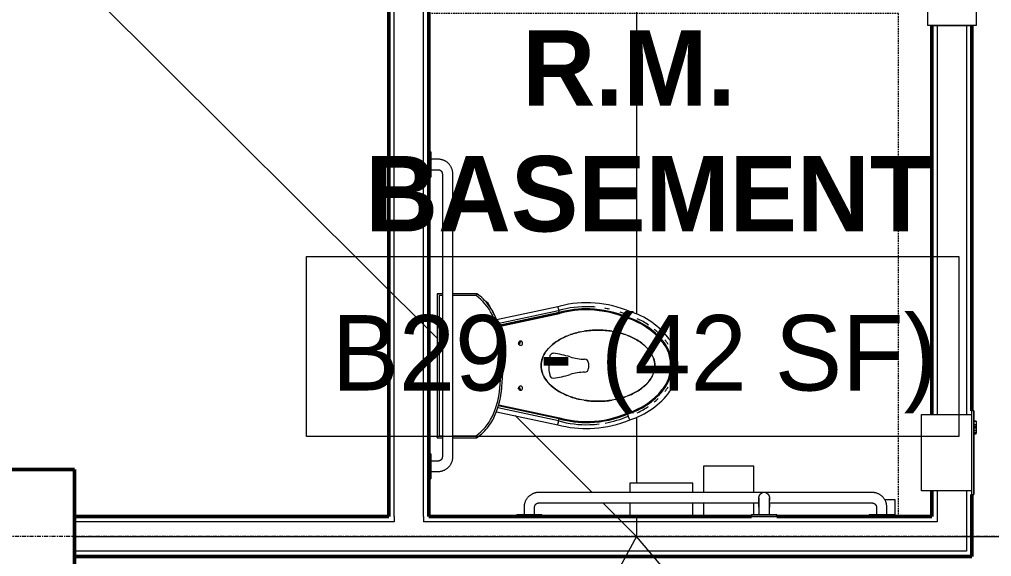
# Model space of a CAD drawing. Header units: inches. Extents: x -4218 to -1830, y 9767 to 12426.
# Drawn here: x -2825.9 to -2710, y 11844.8 to 11908.9 of the extents above; entities that cross this region are included whole.
import ezdxf

# ---------------------------------------------------------------- set-up
doc = ezdxf.new("R2010")
doc.units = ezdxf.units.IN
doc.header["$MEASUREMENT"] = 0
doc.linetypes.add('Grid Line 1_2_', pattern=[0.875, 0.5, -0.125, 0.125, -0.125])
doc.linetypes.add('Hidden', pattern=[0.28125, 0.1875, -0.09375])
for name, color, linetype, lineweight in [('0-1', 7, 'Continuous', 5), ('0-2', 90, 'Continuous', 20), ('A-AREA-IDEN', 2, 'Continuous', 9), ('A-DOOR-1', 90, 'Continuous', 20), ('A-DOOR-2', 7, 'Continuous', 9), ('A-DOOR-FRAM-1', 90, 'Continuous', 20), ('A-FLOR-5', 71, 'Continuous', 13), ('A-FLOR-6', 255, 'Continuous', 13), ('A-WALL-1', 50, 'Continuous', 13), ('E-FIRE-1', 7, 'Continuous', 9), ('I-WALL-1', 250, 'Continuous', 50), ('I-WALL-2', 253, 'Continuous', 9), ('I-WALL-3', 252, 'Continuous', 9), ('I-WALL-4', 10, 'Continuous', 9), ('I-WALL-5', 254, 'Continuous', 9), ('P-SANR-FIXT-1', 7, 'Hidden', 9), ('P-SANR-FIXT-2', 7, 'Continuous', 9), ('Q-SPCQ-1', 7, 'Continuous', 9), ('Q-SPCQ-2', 254, 'Continuous', 9), ('Q-SPCQ-3', 252, 'Continuous', 9), ('Q-SPCQ-4', 10, 'Continuous', 9), ('Q-SPCQ-5', 253, 'Continuous', 9), ('S-COLS', 52, 'Continuous', 9), ('S-COLS-1', 52, 'Continuous', 50), ('S-GRID-1', 1, 'Grid Line 1_2_', 9)]:
    doc.layers.add(name, color=color, linetype=linetype, lineweight=lineweight)
doc.styles.add('Century Gothic', font='ufonts.com_century-gothic.ttf', dxfattribs={"height": 9})
doc.styles.add('Century Gothic_B', font='GOTHICB.TTF', dxfattribs={"height": 9})

# ---------------------------------------------------------------- blocks, each defined once
blk = doc.blocks.new('Plbg-Toilet Wall Mount FV-UH - _ALL_ADA-2016927-BACKGROUND - BASEMENT')
at = {"layer": 'P-SANR-FIXT-1'}
for p, q in [((-0.02, 0), (-18, 0)), ((-18, 0), (-18, -56)), ((42, 0), (-0.02, 0)), ((42, -56), (42, 0)), ((-18, -56), (42, -56))]:
    blk.add_line(p, q, dxfattribs=at)
at = {"layer": 'P-SANR-FIXT-2'}
for p, q in [((8.59, -1), (-8.59, -1)), ((-8.59, -1), (-8.59, -1.63)), ((8.59, -1), (-8.59, -1)), ((-8.59, -1), (-8.59, -1.63)), ((8.59, -1.63), (8.59, -1)), ((8.59, -1.63), (8.59, -1)), ((8.36, -1.24), (-8.36, -1.24)), ((-8.36, -1.24), (-8.36, -1.63)), ((-8.36, -1.24), (-8.36, -1.63)), ((8.36, -1.24), (-8.36, -1.24)), ((8.36, -1.63), (8.36, -1.24)), ((8.36, -1.63), (8.36, -1.24)), ((-8.59, -2.87), (-8.59, -5.72)), ((-8.59, -2.87), (-8.59, -5.72)), ((-8.36, -2.87), (-8.36, -5.65)), ((-8.36, -2.87), (-8.36, -5.65)), ((8.36, -5.65), (8.36, -2.88)), ((8.36, -5.65), (8.36, -2.88)), ((8.59, -5.72), (8.59, -2.88)), ((8.59, -5.72), (8.59, -2.88)), ((7.6, -6.98), (7.55, -6.88)), ((-5.49, -8.1), (-7.04, -15.38)), ((7.04, -15.38), (5.49, -8.1)), ((5.81, -7.93), (5.57, -8.06)), ((7.6, -6.98), (6.97, -7.32)), ((-6.58, -15.49), (-5.03, -8.23)), ((-6.33, -15.56), (-4.78, -8.3)), ((-4.68, -8.35), (-6.21, -15.58)), ((-4.68, -8.35), (-6.21, -15.58)), ((6.21, -15.58), (4.68, -8.35)), ((4.68, -8.35), (6.21, -15.58)), ((6.33, -15.56), (4.79, -8.31)), ((5.03, -8.22), (6.58, -15.49)), ((0, -19.06), (-0.31, -19.06)), ((0.31, -19.06), (0, -19.06))]:
    blk.add_line(p, q, dxfattribs=at)
at = {"layer": 'P-SANR-FIXT-2', "flags": 128}
for points in [[(-8.59, -5.72), (-8.45, -5.92), (-8.3, -6.11), (-8.15, -6.3), (-7.98, -6.48), (-7.81, -6.65), (-7.63, -6.82), (-7.45, -6.98), (-7.26, -7.13), (-7.06, -7.27), (-6.86, -7.41), (-6.65, -7.53), (-6.44, -7.65), (-6.23, -7.76), (-6.2, -7.78)], [(6.2, -7.78), (6.42, -7.67), (6.63, -7.55), (6.84, -7.42), (7.04, -7.29), (7.24, -7.15), (7.43, -7), (7.61, -6.84), (7.79, -6.67), (7.96, -6.5), (8.13, -6.32), (8.28, -6.14), (8.43, -5.95), (8.58, -5.75), (8.59, -5.72)], [(-6.2, -7.78), (-5.84, -7.94), (-5.48, -8.09), (-5.11, -8.22), (-4.74, -8.34), (-4.36, -8.44), (-3.98, -8.53), (-3.59, -8.6), (-3.21, -8.66), (-3.07, -8.67)], [(3.07, -8.67), (3.46, -8.62), (3.85, -8.55), (4.23, -8.47), (4.61, -8.37), (4.99, -8.26), (5.36, -8.13), (5.72, -7.99), (6.08, -7.83), (6.2, -7.78)], [(-3.07, -8.67), (-1.98, -8.77), (-0.89, -8.83), (0.2, -8.85), (1.3, -8.82), (2.39, -8.74), (3.07, -8.67)], [(-7.04, -15.38), (-7.16, -15.87), (-7.27, -16.37), (-7.36, -16.87), (-7.43, -17.38), (-7.47, -17.88), (-7.5, -18.39), (-7.51, -18.9), (-7.5, -19.22)], [(7.5, -19.22), (7.51, -18.71), (7.49, -18.2), (7.46, -17.69), (7.4, -17.19), (7.33, -16.68), (7.23, -16.18), (7.12, -15.69), (7.04, -15.38)], [(-7.5, -19.22), (-7.47, -19.75), (-7.42, -20.28), (-7.35, -20.81), (-7.26, -21.34), (-7.15, -21.86), (-7.01, -22.38), (-6.86, -22.89), (-6.69, -23.4), (-6.49, -23.9), (-6.46, -23.97)], [(6.46, -23.97), (6.66, -23.47), (6.84, -22.97), (6.99, -22.46), (7.13, -21.94), (7.25, -21.42), (7.34, -20.89), (7.41, -20.36), (7.47, -19.83), (7.5, -19.29), (7.5, -19.22)], [(-6.46, -23.97), (-6.34, -24.32), (-6.21, -24.68), (-6.07, -25.02), (-5.91, -25.36), (-5.74, -25.7), (-5.55, -26.02), (-5.35, -26.34), (-5.14, -26.65), (-4.92, -26.95), (-4.68, -27.25), (-4.44, -27.53), (-4.18, -27.8), (-3.91, -28.07), (-3.63, -28.32), (-3.39, -28.52)], [(3.39, -28.52), (3.68, -28.27), (3.96, -28.02), (4.22, -27.76), (4.48, -27.48), (4.73, -27.2), (4.96, -26.9), (5.18, -26.6), (5.39, -26.29), (5.58, -25.97), (5.77, -25.64), (5.94, -25.3), (6.09, -24.96), (6.24, -24.61), (6.37, -24.26), (6.46, -23.97)], [(-3.39, -28.52), (-3.22, -28.65), (-3.05, -28.77), (-2.87, -28.89), (-2.68, -29), (-2.49, -29.11), (-2.3, -29.2), (-2.1, -29.29), (-1.9, -29.37), (-1.7, -29.44), (-1.49, -29.51), (-1.29, -29.56), (-1.08, -29.61), (-0.86, -29.65), (-0.65, -29.68), (-0.44, -29.7), (-0.22, -29.71), (-0.01, -29.72), (0.21, -29.71), (0.43, -29.7), (0.64, -29.68), (0.85, -29.65), (1.07, -29.61), (1.28, -29.57), (1.48, -29.51), (1.69, -29.45), (1.89, -29.37), (2.09, -29.29), (2.29, -29.21), (2.48, -29.11), (2.67, -29.01), (2.86, -28.9), (3.04, -28.78), (3.22, -28.65), (3.39, -28.52), (3.39, -28.52)]]:
    blk.add_lwpolyline(points, dxfattribs=at)
at = {"layer": 'P-SANR-FIXT-2'}
for centre, radius, start, end in [((-3.58, -2.29), 6.08, 214.3684, 216.4297), ((-3.58, -2.29), 5.84, 215.076, 244.4469), ((-3.58, -2.29), 5.84, 215.076, 244.4469), ((3.58, -2.29), 5.84, 295.5531, 324.924), ((3.58, -2.29), 5.84, 295.5531, 324.924), ((3.58, -2.29), 6.08, 323.1559, 325.6316), ((3.58, -2.29), 6.08, 309.2075, 311.7753), ((-3.58, -2.29), 6.08, 242.0027, 244.4469), ((-1.97, 1.06), 9.79, 244.4469, 246.488), ((-1.97, 1.06), 9.56, 244.4469, 263.5531), ((-1.97, 1.06), 9.56, 244.4469, 263.5531), ((1.97, 1.06), 9.56, 276.4469, 295.5531), ((1.97, 1.06), 9.56, 276.4469, 295.5531), ((1.97, 1.06), 9.79, 293.512, 295.5531), ((3.58, -2.29), 6.08, 295.5531, 297.9973), ((-1.97, 1.06), 9.79, 252.607, 256.4889), ((-1.97, 1.06), 9.79, 261.512, 263.5531), ((0, 18.53), 27.38, 263.5531, 264.6307), ((0, 18.53), 27.14, 263.5531, 276.4469), ((0, 18.53), 27.14, 263.5531, 276.4469), ((0, 18.53), 27.38, 269.5962, 270.4165), ((0, 18.53), 27.38, 275.6302, 276.4469), ((1.97, 1.06), 9.79, 276.4469, 278.488), ((1.97, 1.06), 9.79, 284.607, 288.4889), ((-2.68, -10.95), 0.25, 90, 180), ((-2.68, -10.95), 0.25, 180, 270), ((-2.68, -10.95), 0.25, 0, 90), ((-2.68, -10.95), 0.25, 270, 0), ((2.68, -10.95), 0.25, 90, 180), ((2.68, -10.95), 0.25, 180, 270), ((2.68, -10.95), 0.25, 0, 90), ((2.68, -10.95), 0.25, 270, 360), ((-1.05, -14.85), 0.422, 90, 180), ((8.31, -13.82), 9.84, 186, 198), ((0, -19.08), 4.77, 77.2614, 102.7386), ((1.05, -14.85), 0.422, 0, 90), ((-8.31, -13.82), 9.84, 342, 354), ((5.21, -18.81), 12.25, 164.3129, 181.8562), ((5.21, -18.81), 11.99, 164.2737, 181.8562), ((5.21, -18.81), 11.87, 164.2552, 181.8562), ((5.21, -18.81), 11.87, 164.2552, 181.8562), ((-5.21, -18.81), 11.87, 358.1438, 15.7448), ((-5.21, -18.81), 11.87, 358.1438, 15.7448), ((-5.21, -18.81), 11.99, 358.1438, 15.7263), ((-5.21, -18.81), 12.25, 358.1438, 15.6871), ((-6.37, -18.59), 5.59, 0, 18), ((6.37, -18.59), 5.59, 162, 180), ((5.86, -18.78), 12.9, 181.8562, 186.7975), ((5.86, -18.78), 12.64, 181.8562, 202.9795), ((5.86, -18.78), 12.52, 181.8562, 203.0089), ((5.86, -18.78), 12.52, 181.8562, 203.0089), ((-0.31, -18.59), 0.466, 180, 270), ((0.31, -18.59), 0.466, 270, 360), ((-5.86, -18.78), 12.52, 336.9911, 358.1438), ((-5.86, -18.78), 12.52, 336.9911, 358.1438), ((-5.86, -18.78), 12.64, 337.0205, 358.1438), ((-5.86, -18.78), 12.9, 355.2339, 358.1438), ((5.86, -18.78), 12.9, 190.0137, 202.9179), ((-5.86, -18.78), 12.9, 347.6129, 350.1098), ((-5.86, -18.78), 12.9, 337.0821, 341.7614), ((2.52, -21.22), 8.66, 196.7656, 230.983), ((2.52, -21.22), 8.54, 196.7225, 230.983), ((2.52, -21.22), 8.54, 196.7225, 230.983), ((-2.52, -21.22), 8.54, 309.017, 343.2775), ((-2.52, -21.22), 8.54, 309.017, 343.2775), ((-2.52, -21.22), 8.66, 309.017, 343.2344), ((2.52, -21.22), 8.91, 204.2046, 214.1446), ((-2.52, -21.22), 8.91, 325.8554, 335.7954), ((2.52, -21.22), 8.91, 219.607, 223.6406), ((-2.52, -21.22), 8.91, 316.3594, 320.393), ((0, -24.33), 4.92, 230.983, 239.1697), ((0, -24.33), 4.66, 230.983, 309.017), ((0.02, -24.31), 4.57, 230.983, 269.8068), ((0, -24.33), 4.54, 230.983, 309.017), ((-0.02, -24.31), 4.57, 270.1932, 309.017), ((0, -24.33), 4.92, 300.8303, 309.017), ((0, -24.33), 4.92, 254.3932, 285.6068)]:
    blk.add_arc(centre, radius, start, end, dxfattribs=at)
for points, knots in [([(-8.59, -1), (-8.59, -1), (-8.59, -1), (-8.58, -1.01), (-8.58, -1.02), (-8.57, -1.02), (-8.56, -1.03), (-8.56, -1.04), (-8.55, -1.05), (-8.54, -1.06), (-8.53, -1.07), (-8.52, -1.08), (-8.5, -1.09), (-8.48, -1.11), (-8.47, -1.12)], [0, 0, 0, 0, 0.166667, 0.25, 0.333333, 0.416667, 0.458333, 0.5, 0.583333, 0.666667, 0.708333, 0.75, 0.833333, 1, 1, 1, 1]), ([(8.47, -1.12), (8.48, -1.11), (8.5, -1.09), (8.52, -1.07), (8.53, -1.06), (8.54, -1.05), (8.55, -1.05), (8.56, -1.04), (8.56, -1.03), (8.57, -1.02), (8.58, -1.02), (8.58, -1.01), (8.59, -1), (8.59, -1), (8.59, -1)], [-1, -1, -1, -1, -0.833333, -0.75, -0.666667, -0.625, -0.583333, -0.5, -0.458333, -0.416667, -0.333333, -0.25, -0.166667, 0, 0, 0, 0]), ([(-8.59, -5.72), (-8.59, -5.72), (-8.59, -5.72), (-8.57, -5.72), (-8.55, -5.71), (-8.53, -5.71), (-8.52, -5.7), (-8.5, -5.7), (-8.49, -5.69), (-8.47, -5.69)], [0, 0, 0, 0, 0.285714, 0.428571, 0.571429, 0.678571, 0.732143, 0.785714, 1, 1, 1, 1]), ([(8.59, -5.72), (8.59, -5.72), (8.59, -5.72), (8.57, -5.72), (8.55, -5.71), (8.52, -5.7), (8.5, -5.7), (8.48, -5.69), (8.47, -5.69)], [-1, -1, -1, -1, -0.857143, -0.571429, -0.428571, -0.285714, -0.142857, 0, 0, 0, 0]), ([(-2.07, -14.29), (-2.28, -14.48), (-2.78, -15.02), (-3.25, -15.81), (-3.5, -16.37), (-3.54, -16.46)], [-2.5925993, -2.5925993, -2.5925993, -2.5925993, -2.4166097, -2.1749488, -2.1267707, -2.1267707, -2.1267707, -2.1267707]), ([(3.54, -16.46), (3.5, -16.37), (3.25, -15.81), (2.78, -15.01), (2.28, -14.49), (2.07, -14.3)], [-4.1564146, -4.1564146, -4.1564146, -4.1564146, -4.1082365, -3.8665756, -3.690586, -3.690586, -3.690586, -3.690586]), ([(-6.58, -15.49), (-6.57, -15.5), (-6.54, -15.5), (-6.49, -15.52), (-6.44, -15.53), (-6.39, -15.54), (-6.35, -15.55), (-6.33, -15.56)], [0, 0, 0, 0, 0.333333, 0.5, 0.666667, 0.833333, 1, 1, 1, 1]), ([(6.58, -15.49), (6.57, -15.5), (6.54, -15.5), (6.49, -15.52), (6.44, -15.53), (6.39, -15.54), (6.35, -15.55), (6.33, -15.56)], [-1, -1, -1, -1, -0.666667, -0.5, -0.333333, -0.166667, 0, 0, 0, 0]), ([(-3.71, -16.92), (-3.8, -17.16), (-3.91, -17.53), (-4, -17.92), (-4.03, -18.05)], [-2.0511799, -2.0511799, -2.0511799, -2.0511799, -1.9332878, -1.8767298, -1.8767298, -1.8767298, -1.8767298]), ([(4.03, -18.05), (4, -17.92), (3.91, -17.53), (3.8, -17.16), (3.71, -16.92)], [-4.4064555, -4.4064555, -4.4064555, -4.4064555, -4.3498975, -4.2320054, -4.2320054, -4.2320054, -4.2320054]), ([(-4.12, -18.53), (-4.16, -18.79), (-4.26, -19.62), (-4.26, -20.74), (-4.16, -21.57), (-4.12, -21.84)], [-1.8063853, -1.8063853, -1.8063853, -1.8063853, -1.6916268, -1.4499658, -1.3352074, -1.3352074, -1.3352074, -1.3352074]), ([(4.12, -21.84), (4.16, -21.57), (4.26, -20.74), (4.26, -19.62), (4.16, -18.79), (4.12, -18.53)], [-4.9479779, -4.9479779, -4.9479779, -4.9479779, -4.8332195, -4.5915585, -4.4768, -4.4768, -4.4768, -4.4768]), ([(-4.03, -22.32), (-4, -22.44), (-3.91, -22.83), (-3.8, -23.2), (-3.71, -23.44)], [-1.2648629, -1.2648629, -1.2648629, -1.2648629, -1.2083049, -1.0904127, -1.0904127, -1.0904127, -1.0904127]), ([(3.71, -23.44), (3.8, -23.2), (3.91, -22.83), (4, -22.44), (4.03, -22.32)], [-5.1927726, -5.1927726, -5.1927726, -5.1927726, -5.0748804, -5.0183224, -5.0183224, -5.0183224, -5.0183224]), ([(-6.01, -23.81), (-6.01, -23.8), (-5.98, -23.79), (-5.9, -23.77), (-5.83, -23.74), (-5.79, -23.73), (-5.77, -23.72)], [-1, -1, -1, -1, -0.666667, -0.333333, -0.166667, 0, 0, 0, 0]), ([(-3.55, -23.87), (-3.51, -23.97), (-3.26, -24.54), (-2.78, -25.35), (-2.28, -25.87), (-2.07, -26.07)], [-1.0203919, -1.0203919, -1.0203919, -1.0203919, -0.9666439, -0.7249829, -0.5489933, -0.5489933, -0.5489933, -0.5489933]), ([(2.07, -26.07), (2.28, -25.88), (2.78, -25.34), (3.26, -24.54), (3.51, -23.97), (3.55, -23.87)], [-5.734192, -5.734192, -5.734192, -5.734192, -5.5582024, -5.3165414, -5.2627935, -5.2627935, -5.2627935, -5.2627935]), ([(6.01, -23.81), (6.01, -23.8), (5.98, -23.79), (5.9, -23.77), (5.83, -23.74), (5.79, -23.73), (5.77, -23.72)], [-1, -1, -1, -1, -0.666667, -0.333333, -0.166667, 0, 0, 0, 0])]:
    blk.add_open_spline(points, degree=3, knots=knots, dxfattribs=at)
for points in [[(-2.51, -10.75), (-2.65, -10.83), (-2.79, -10.9), (-2.92, -10.99)], [(-2.91, -10.83), (-2.82, -10.78), (-2.73, -10.72), (-2.63, -10.67)], [(2.92, -10.99), (2.79, -10.9), (2.65, -10.82), (2.51, -10.74)], [(2.91, -10.83), (2.82, -10.78), (2.73, -10.72), (2.63, -10.67)], [(0, -26.96), (-0.3, -26.96), (-0.91, -26.85), (-1.83, -26.34), (-2.71, -25.45), (-3.45, -24.22), (-3.98, -22.72), (-4.26, -21.05), (-4.26, -19.32), (-3.98, -17.64), (-3.45, -16.14), (-2.71, -14.91), (-1.83, -14.02), (-0.91, -13.51), (-0.3, -13.4), (0, -13.4)], [(-1.15, -13.67), (-1.37, -13.77), (-1.59, -13.9), (-1.81, -14.07)], [(0, -13.4), (-0.29, -13.4), (-0.59, -13.45), (-0.89, -13.56)], [(0.89, -13.56), (0.59, -13.45), (0.29, -13.4), (0, -13.4)], [(0, -13.4), (0.3, -13.4), (0.91, -13.51), (1.83, -14.02), (2.71, -14.91), (3.45, -16.14), (3.98, -17.64), (4.26, -19.32), (4.26, -21.05), (3.98, -22.72), (3.45, -24.22), (2.71, -25.45), (1.83, -26.34), (0.91, -26.85), (0.3, -26.96), (0, -26.96)], [(1.81, -14.07), (1.59, -13.9), (1.37, -13.75), (1.15, -13.65)], [(-7.04, -15.38), (-7.04, -15.38), (-7.04, -15.38), (-7.03, -15.38)], [(-7.03, -15.38), (-6.99, -15.39), (-6.87, -15.42), (-6.68, -15.47), (-6.58, -15.49)], [(7.03, -15.38), (6.99, -15.39), (6.87, -15.42), (6.68, -15.47), (6.58, -15.49)], [(7.04, -15.38), (7.04, -15.38), (7.04, -15.38), (7.03, -15.38)], [(-6.46, -23.97), (-6.42, -23.95), (-6.3, -23.91), (-6.12, -23.84), (-6.01, -23.81)], [(-6.46, -23.97), (-6.46, -23.97), (-6.46, -23.97), (-6.46, -23.97)], [(6.46, -23.97), (6.42, -23.95), (6.3, -23.91), (6.12, -23.84), (6.01, -23.81)], [(6.46, -23.97), (6.46, -23.97), (6.46, -23.97), (6.46, -23.97)], [(-1.81, -26.29), (-1.59, -26.46), (-1.37, -26.61), (-1.15, -26.71)], [(1.15, -26.7), (1.37, -26.59), (1.59, -26.46), (1.81, -26.29)], [(-0.89, -26.8), (-0.59, -26.91), (-0.29, -26.96), (0, -26.96)], [(0, -26.96), (0.29, -26.96), (0.59, -26.91), (0.89, -26.8)]]:
    blk.add_open_spline(points, degree=3, dxfattribs=at)
blk = doc.blocks.new('Seqm-Toilet Paper Disp-UH-3D - Seqm-Toilet Paper Disp-UH-3D-2016928-BACKGROUND - BASEMENT')
at = {"layer": 'Q-SPCQ-1'}
for p, q in [((3, 6), (-3, 6)), ((-3, 6), (-3, 2.88)), ((3, 2.87), (3, 6)), ((-3, 1.63), (-3, 0)), ((3, 0.25), (3, 1.63))]:
    blk.add_line(p, q, dxfattribs=at)
at = {"layer": 'Q-SPCQ-2'}
blk.add_line((2.75, 0), (3, 0), dxfattribs=at)
at = {"layer": 'Q-SPCQ-3'}
blk.add_line((-3, 0), (2.75, 0), dxfattribs=at)
blk = doc.blocks.new('Seqm-Sanitary Napkin Disp-UH-3D - Seqm-Sanitary Napkin Disp-UH-3D-2016929-BACKGROUND - BASEMENT')
at = {"layer": 'Q-SPCQ-1'}
for p, q in [((3.75, 4), (-3.75, 4)), ((-3.75, 4), (-3.75, 2.88)), ((3.75, 2.88), (3.75, 4)), ((-3.75, 1.63), (-3.75, 0)), ((3.75, 0), (3.75, 1.63))]:
    blk.add_line(p, q, dxfattribs=at)
at = {"layer": 'Q-SPCQ-3'}
blk.add_line((-3.75, 0), (3.75, 0), dxfattribs=at)
blk = doc.blocks.new('Seqm-Seat Cover Disp-UH-3D - Seqm-Seat Cover Disp-UH-3D-2016930-BACKGROUND - BASEMENT')
at = {"layer": 'Q-SPCQ-1'}
for p, q in [((7.87, 2), (6.62, 2)), ((7.87, 0), (7.87, 2))]:
    blk.add_line(p, q, dxfattribs=at)
at = {"layer": 'Q-SPCQ-2'}
for p, q in [((-7.09, 0), (-6.25, 0)), ((5.65, 0), (5.91, 0)), ((5.94, 0), (6.07, 0)), ((6.09, 0), (6.41, 0)), ((6.44, 0), (6.56, 0)), ((6.59, 0), (6.85, 0))]:
    blk.add_line(p, q, dxfattribs=at)
at = {"layer": 'Q-SPCQ-3'}
for p, q in [((-6.25, 0), (4.75, 0)), ((7.75, 0), (7.87, 0))]:
    blk.add_line(p, q, dxfattribs=at)
at = {"layer": 'Q-SPCQ-4'}
for p, q in [((-7.88, 0), (-7.59, 0)), ((-7.57, 0), (-7.44, 0)), ((-7.41, 0), (-7.15, 0))]:
    blk.add_line(p, q, dxfattribs=at)
at = {"layer": 'Q-SPCQ-5'}
for p, q in [((4.75, 0), (5.59, 0)), ((6.91, 0), (7.75, 0))]:
    blk.add_line(p, q, dxfattribs=at)
blk = doc.blocks.new('Seqm-Grab Bar - 42_-2016931-BACKGROUND - BASEMENT')
at = {"layer": 'Q-SPCQ-1'}
for p, q in [((-2724.22, 11852.44), (-2763.97, 11852.44)), ((-2765.72, 11850.69), (-2765.72, 11849.81)), ((-2764.47, 11849.81), (-2764.47, 11850.69)), ((-2763.97, 11851.19), (-2737.7, 11851.19)), ((-2736.47, 11851.19), (-2724.22, 11851.19)), ((-2723.72, 11850.69), (-2723.72, 11849.81)), ((-2722.47, 11849.81), (-2722.47, 11850.69)), ((-2766.6, 11849.81), (-2766.6, 11849.56)), ((-2766.6, 11849.81), (-2765.1, 11849.81)), ((-2765.1, 11849.81), (-2763.6, 11849.81)), ((-2763.6, 11849.56), (-2763.6, 11849.81)), ((-2724.6, 11849.81), (-2724.6, 11849.56)), ((-2724.6, 11849.81), (-2723.1, 11849.81)), ((-2723.1, 11849.81), (-2721.6, 11849.81)), ((-2721.6, 11849.56), (-2721.6, 11849.81))]:
    blk.add_line(p, q, dxfattribs=at)
at = {"layer": 'Q-SPCQ-1', "flags": 128}
for points in [[(-2763.97, 11852.44), (-2764.04, 11852.44), (-2764.11, 11852.43), (-2764.18, 11852.43), (-2764.25, 11852.42), (-2764.32, 11852.4), (-2764.39, 11852.39), (-2764.46, 11852.37), (-2764.52, 11852.35), (-2764.59, 11852.33), (-2764.66, 11852.3), (-2764.72, 11852.27), (-2764.78, 11852.24), (-2764.84, 11852.21), (-2764.9, 11852.17), (-2764.96, 11852.13), (-2765.02, 11852.09), (-2765.07, 11852.05), (-2765.13, 11852.01), (-2765.18, 11851.96), (-2765.23, 11851.91), (-2765.28, 11851.86), (-2765.32, 11851.8), (-2765.37, 11851.75), (-2765.41, 11851.69), (-2765.45, 11851.63), (-2765.48, 11851.58), (-2765.52, 11851.51), (-2765.55, 11851.45), (-2765.58, 11851.39), (-2765.6, 11851.32), (-2765.63, 11851.26), (-2765.65, 11851.19), (-2765.67, 11851.12), (-2765.68, 11851.06), (-2765.7, 11850.99), (-2765.71, 11850.92), (-2765.72, 11850.85), (-2765.72, 11850.78), (-2765.72, 11850.71), (-2765.72, 11850.69)], [(-2722.47, 11850.69), (-2722.48, 11850.76), (-2722.48, 11850.83), (-2722.49, 11850.9), (-2722.5, 11850.97), (-2722.51, 11851.04), (-2722.52, 11851.11), (-2722.54, 11851.17), (-2722.56, 11851.24), (-2722.59, 11851.31), (-2722.61, 11851.37), (-2722.64, 11851.43), (-2722.67, 11851.5), (-2722.71, 11851.56), (-2722.74, 11851.62), (-2722.78, 11851.68), (-2722.82, 11851.73), (-2722.86, 11851.79), (-2722.91, 11851.84), (-2722.96, 11851.9), (-2723, 11851.94), (-2723.06, 11851.99), (-2723.11, 11852.04), (-2723.16, 11852.08), (-2723.22, 11852.12), (-2723.28, 11852.16), (-2723.34, 11852.2), (-2723.4, 11852.23), (-2723.46, 11852.26), (-2723.52, 11852.29), (-2723.59, 11852.32), (-2723.66, 11852.34), (-2723.72, 11852.37), (-2723.79, 11852.38), (-2723.86, 11852.4), (-2723.93, 11852.41), (-2724, 11852.42), (-2724.07, 11852.43), (-2724.13, 11852.44), (-2724.2, 11852.44), (-2724.22, 11852.44)], [(-2764.47, 11850.69), (-2764.47, 11850.71), (-2764.47, 11850.73), (-2764.47, 11850.75), (-2764.47, 11850.77), (-2764.46, 11850.79), (-2764.46, 11850.81), (-2764.45, 11850.83), (-2764.45, 11850.85), (-2764.44, 11850.87), (-2764.43, 11850.88), (-2764.43, 11850.9), (-2764.42, 11850.92), (-2764.41, 11850.94), (-2764.4, 11850.95), (-2764.39, 11850.97), (-2764.37, 11850.99), (-2764.36, 11851), (-2764.35, 11851.02), (-2764.34, 11851.03), (-2764.32, 11851.05), (-2764.31, 11851.06), (-2764.29, 11851.07), (-2764.28, 11851.09), (-2764.26, 11851.1), (-2764.24, 11851.11), (-2764.23, 11851.12), (-2764.21, 11851.13), (-2764.19, 11851.14), (-2764.17, 11851.15), (-2764.15, 11851.16), (-2764.14, 11851.16), (-2764.12, 11851.17), (-2764.1, 11851.17), (-2764.08, 11851.18), (-2764.06, 11851.18), (-2764.04, 11851.19), (-2764.02, 11851.19), (-2764, 11851.19), (-2763.98, 11851.19), (-2763.97, 11851.19)], [(-2724.22, 11851.19), (-2724.2, 11851.19), (-2724.18, 11851.19), (-2724.16, 11851.19), (-2724.14, 11851.18), (-2724.12, 11851.18), (-2724.1, 11851.18), (-2724.09, 11851.17), (-2724.07, 11851.16), (-2724.05, 11851.16), (-2724.03, 11851.15), (-2724.01, 11851.14), (-2723.99, 11851.13), (-2723.98, 11851.12), (-2723.96, 11851.11), (-2723.94, 11851.1), (-2723.93, 11851.09), (-2723.91, 11851.08), (-2723.89, 11851.07), (-2723.88, 11851.05), (-2723.87, 11851.04), (-2723.85, 11851.02), (-2723.84, 11851.01), (-2723.83, 11850.99), (-2723.81, 11850.98), (-2723.8, 11850.96), (-2723.79, 11850.94), (-2723.78, 11850.93), (-2723.77, 11850.91), (-2723.77, 11850.89), (-2723.76, 11850.87), (-2723.75, 11850.85), (-2723.74, 11850.83), (-2723.74, 11850.81), (-2723.73, 11850.79), (-2723.73, 11850.77), (-2723.73, 11850.75), (-2723.73, 11850.73), (-2723.72, 11850.71), (-2723.72, 11850.69), (-2723.72, 11850.69)]]:
    blk.add_lwpolyline(points, dxfattribs=at)
at = {"layer": 'Q-SPCQ-2'}
for p, q in [((-2765.7, 11849.56), (-2765.44, 11849.56)), ((-2765.7, 11849.56), (-2764.81, 11849.56)), ((-2765.44, 11849.56), (-2765.69, 11849.56)), ((-2765.28, 11849.56), (-2765.41, 11849.56)), ((-2765.41, 11849.56), (-2765.28, 11849.56)), ((-2764.94, 11849.56), (-2765.26, 11849.56)), ((-2765.26, 11849.56), (-2764.94, 11849.56)), ((-2764.81, 11849.56), (-2764.92, 11849.56)), ((-2764.92, 11849.56), (-2764.81, 11849.56)), ((-2764.79, 11849.56), (-2764.5, 11849.56)), ((-2764.5, 11849.56), (-2764.75, 11849.56)), ((-2764.75, 11849.56), (-2764.5, 11849.56)), ((-2723.7, 11849.56), (-2723.44, 11849.56)), ((-2723.7, 11849.56), (-2722.94, 11849.56)), ((-2723.44, 11849.56), (-2723.69, 11849.56)), ((-2723.28, 11849.56), (-2723.41, 11849.56)), ((-2723.41, 11849.56), (-2723.28, 11849.56)), ((-2722.94, 11849.56), (-2723.26, 11849.56)), ((-2723.26, 11849.56), (-2722.94, 11849.56)), ((-2722.78, 11849.56), (-2722.91, 11849.56)), ((-2722.91, 11849.56), (-2722.78, 11849.56)), ((-2722.91, 11849.56), (-2722.5, 11849.56)), ((-2722.5, 11849.56), (-2722.75, 11849.56)), ((-2722.75, 11849.56), (-2722.5, 11849.56))]:
    blk.add_line(p, q, dxfattribs=at)
at = {"layer": 'Q-SPCQ-3'}
for p, q in [((-2765.1, 11849.56), (-2766.6, 11849.56)), ((-2764.35, 11849.56), (-2765.1, 11849.56)), ((-2764.04, 11849.56), (-2764.35, 11849.56)), ((-2763.6, 11849.56), (-2764.04, 11849.56)), ((-2723.1, 11849.56), (-2724.6, 11849.56)), ((-2721.6, 11849.56), (-2723.1, 11849.56))]:
    blk.add_line(p, q, dxfattribs=at)
at = {"layer": 'Q-SPCQ-5'}
for p, q in [((-2766.6, 11849.56), (-2765.85, 11849.56)), ((-2765.85, 11849.56), (-2765.77, 11849.56)), ((-2765.76, 11849.56), (-2765.1, 11849.56)), ((-2764.81, 11849.56), (-2765.7, 11849.56)), ((-2765.1, 11849.56), (-2764.43, 11849.56)), ((-2764.5, 11849.56), (-2764.79, 11849.56)), ((-2764.43, 11849.56), (-2763.6, 11849.56)), ((-2724.6, 11849.56), (-2723.77, 11849.56)), ((-2723.76, 11849.56), (-2723.1, 11849.56)), ((-2722.94, 11849.56), (-2723.7, 11849.56)), ((-2723.1, 11849.56), (-2722.92, 11849.56)), ((-2722.91, 11849.56), (-2722.43, 11849.56)), ((-2722.5, 11849.56), (-2722.91, 11849.56)), ((-2722.43, 11849.56), (-2721.6, 11849.56))]:
    blk.add_line(p, q, dxfattribs=at)
blk = doc.blocks.new('Seqm-Grab Bar - 18_-2016940-BACKGROUND - BASEMENT')
at = {"layer": 'Q-SPCQ-1'}
for p, q in [((-2737.72, 11850.69), (-2737.72, 11849.81)), ((-2736.47, 11849.81), (-2736.47, 11850.69)), ((-2738.6, 11849.81), (-2738.6, 11849.56)), ((-2738.6, 11849.81), (-2737.1, 11849.81)), ((-2737.1, 11849.56), (-2738.6, 11849.56)), ((-2737.1, 11849.81), (-2735.6, 11849.81)), ((-2735.6, 11849.56), (-2737.1, 11849.56)), ((-2735.6, 11849.56), (-2735.6, 11849.81))]:
    blk.add_line(p, q, dxfattribs=at)
at = {"layer": 'Q-SPCQ-1', "flags": 128}
for points in [[(-2737.72, 11851.81), (-2737.72, 11851.84), (-2737.72, 11851.86), (-2737.72, 11851.89), (-2737.72, 11851.91), (-2737.71, 11851.94), (-2737.71, 11851.96), (-2737.7, 11851.99), (-2737.69, 11852.01), (-2737.68, 11852.03), (-2737.67, 11852.06), (-2737.66, 11852.08), (-2737.65, 11852.1), (-2737.64, 11852.12), (-2737.63, 11852.15), (-2737.61, 11852.17), (-2737.6, 11852.19), (-2737.58, 11852.21), (-2737.57, 11852.23), (-2737.55, 11852.24), (-2737.53, 11852.26), (-2737.52, 11852.28), (-2737.5, 11852.3), (-2737.48, 11852.31), (-2737.46, 11852.33), (-2737.44, 11852.34), (-2737.42, 11852.35), (-2737.39, 11852.37), (-2737.37, 11852.38), (-2737.35, 11852.39), (-2737.33, 11852.4), (-2737.3, 11852.41)], [(-2737.72, 11850.69), (-2737.72, 11850.73), (-2737.72, 11850.78), (-2737.72, 11850.82), (-2737.72, 11850.87), (-2737.72, 11850.91), (-2737.72, 11850.96), (-2737.72, 11851), (-2737.72, 11851.04), (-2737.72, 11851.09), (-2737.72, 11851.13), (-2737.72, 11851.17), (-2737.72, 11851.21), (-2737.72, 11851.25), (-2737.72, 11851.29), (-2737.72, 11851.32), (-2737.72, 11851.36), (-2737.72, 11851.4), (-2737.72, 11851.43), (-2737.72, 11851.46), (-2737.72, 11851.5), (-2737.72, 11851.53), (-2737.72, 11851.56), (-2737.72, 11851.58), (-2737.72, 11851.61), (-2737.72, 11851.64), (-2737.72, 11851.66), (-2737.72, 11851.68), (-2737.72, 11851.7), (-2737.72, 11851.72), (-2737.72, 11851.74), (-2737.72, 11851.75), (-2737.72, 11851.77), (-2737.72, 11851.78), (-2737.72, 11851.79), (-2737.72, 11851.8), (-2737.72, 11851.8), (-2737.72, 11851.81), (-2737.72, 11851.81), (-2737.72, 11851.81)], [(-2737.72, 11851.81), (-2737.72, 11851.81), (-2737.72, 11851.81), (-2737.72, 11851.81), (-2737.72, 11851.8), (-2737.72, 11851.79), (-2737.72, 11851.78), (-2737.72, 11851.77), (-2737.72, 11851.76), (-2737.72, 11851.74), (-2737.72, 11851.73), (-2737.72, 11851.71), (-2737.72, 11851.69), (-2737.72, 11851.67), (-2737.72, 11851.64), (-2737.72, 11851.62), (-2737.72, 11851.59), (-2737.72, 11851.56), (-2737.72, 11851.54), (-2737.72, 11851.5), (-2737.72, 11851.47), (-2737.72, 11851.44), (-2737.72, 11851.41), (-2737.72, 11851.37), (-2737.72, 11851.33), (-2737.72, 11851.3), (-2737.72, 11851.26), (-2737.72, 11851.22), (-2737.72, 11851.18), (-2737.72, 11851.14), (-2737.72, 11851.1), (-2737.72, 11851.05), (-2737.72, 11851.01), (-2737.72, 11850.97), (-2737.72, 11850.92), (-2737.72, 11850.88), (-2737.72, 11850.84), (-2737.72, 11850.79), (-2737.72, 11850.75), (-2737.72, 11850.7), (-2737.72, 11850.69)], [(-2736.9, 11852.41), (-2736.88, 11852.4), (-2736.86, 11852.39), (-2736.83, 11852.38), (-2736.81, 11852.37), (-2736.79, 11852.36), (-2736.77, 11852.34), (-2736.75, 11852.33), (-2736.73, 11852.32), (-2736.71, 11852.3), (-2736.69, 11852.28), (-2736.67, 11852.27), (-2736.65, 11852.25), (-2736.63, 11852.23), (-2736.62, 11852.21), (-2736.6, 11852.19), (-2736.59, 11852.17), (-2736.57, 11852.15), (-2736.56, 11852.13), (-2736.55, 11852.11), (-2736.54, 11852.09), (-2736.53, 11852.06), (-2736.52, 11852.04), (-2736.51, 11852.02), (-2736.5, 11851.99), (-2736.49, 11851.97), (-2736.49, 11851.95), (-2736.48, 11851.92), (-2736.48, 11851.9), (-2736.48, 11851.87), (-2736.47, 11851.85), (-2736.47, 11851.82), (-2736.47, 11851.81)], [(-2736.47, 11851.81), (-2736.47, 11851.81), (-2736.47, 11851.81), (-2736.47, 11851.81), (-2736.47, 11851.8), (-2736.47, 11851.79), (-2736.47, 11851.78), (-2736.47, 11851.77), (-2736.47, 11851.76), (-2736.47, 11851.74), (-2736.47, 11851.73), (-2736.47, 11851.71), (-2736.47, 11851.69), (-2736.47, 11851.67), (-2736.47, 11851.64), (-2736.47, 11851.62), (-2736.47, 11851.59), (-2736.47, 11851.56), (-2736.47, 11851.54), (-2736.47, 11851.5), (-2736.47, 11851.47)], [(-2736.47, 11850.69), (-2736.47, 11850.73), (-2736.47, 11850.78), (-2736.47, 11850.82), (-2736.47, 11850.87), (-2736.47, 11850.91), (-2736.47, 11850.96), (-2736.47, 11851), (-2736.47, 11851.04), (-2736.47, 11851.09), (-2736.47, 11851.13), (-2736.47, 11851.17), (-2736.47, 11851.21), (-2736.47, 11851.25), (-2736.47, 11851.29), (-2736.47, 11851.32), (-2736.47, 11851.36), (-2736.47, 11851.4), (-2736.47, 11851.43), (-2736.47, 11851.46), (-2736.47, 11851.5), (-2736.47, 11851.53), (-2736.47, 11851.56), (-2736.47, 11851.58), (-2736.47, 11851.61), (-2736.47, 11851.64), (-2736.47, 11851.66), (-2736.47, 11851.68), (-2736.47, 11851.7), (-2736.47, 11851.72), (-2736.47, 11851.74), (-2736.47, 11851.75), (-2736.47, 11851.77), (-2736.47, 11851.78), (-2736.47, 11851.79), (-2736.47, 11851.8), (-2736.47, 11851.8), (-2736.47, 11851.81), (-2736.47, 11851.81), (-2736.47, 11851.81)], [(-2736.47, 11851.05), (-2736.47, 11851.01), (-2736.47, 11850.97), (-2736.47, 11850.92), (-2736.47, 11850.88), (-2736.47, 11850.84), (-2736.47, 11850.79), (-2736.47, 11850.75), (-2736.47, 11850.7), (-2736.47, 11850.69)]]:
    blk.add_lwpolyline(points, dxfattribs=at)
at = {"layer": 'Q-SPCQ-2'}
for p, q in [((-2738.6, 11849.56), (-2737.77, 11849.56)), ((-2737.44, 11849.56), (-2737.7, 11849.56)), ((-2737.28, 11849.56), (-2737.41, 11849.56)), ((-2737.1, 11849.56), (-2737.26, 11849.56)), ((-2736.94, 11849.56), (-2737.1, 11849.56)), ((-2736.78, 11849.56), (-2736.92, 11849.56)), ((-2736.71, 11849.56), (-2736.75, 11849.56)), ((-2736.5, 11849.56), (-2736.71, 11849.56)), ((-2736.43, 11849.56), (-2735.6, 11849.56))]:
    blk.add_line(p, q, dxfattribs=at)
at = {"layer": 'Q-SPCQ-4'}
for p, q in [((-2737.7, 11849.56), (-2737.44, 11849.56)), ((-2737.7, 11849.56), (-2737.44, 11849.56)), ((-2737.64, 11849.56), (-2737.7, 11849.56)), ((-2737.44, 11849.56), (-2737.69, 11849.56)), ((-2737.69, 11849.56), (-2737.44, 11849.56)), ((-2737.54, 11849.56), (-2737.64, 11849.56)), ((-2737.44, 11849.56), (-2737.54, 11849.56)), ((-2737.28, 11849.56), (-2737.41, 11849.56)), ((-2737.41, 11849.56), (-2737.28, 11849.56)), ((-2737.41, 11849.56), (-2737.28, 11849.56)), ((-2737.41, 11849.56), (-2737.28, 11849.56)), ((-2737.28, 11849.56), (-2737.41, 11849.56)), ((-2736.94, 11849.56), (-2737.26, 11849.56)), ((-2737.26, 11849.56), (-2737.1, 11849.56)), ((-2737.26, 11849.56), (-2736.94, 11849.56)), ((-2737.26, 11849.56), (-2737.1, 11849.56)), ((-2737.1, 11849.56), (-2737.26, 11849.56)), ((-2737.1, 11849.56), (-2736.94, 11849.56)), ((-2737.1, 11849.56), (-2736.94, 11849.56)), ((-2736.94, 11849.56), (-2737.1, 11849.56)), ((-2736.78, 11849.56), (-2736.92, 11849.56)), ((-2736.92, 11849.56), (-2736.78, 11849.56)), ((-2736.92, 11849.56), (-2736.78, 11849.56)), ((-2736.92, 11849.56), (-2736.79, 11849.56)), ((-2736.79, 11849.56), (-2736.92, 11849.56)), ((-2736.5, 11849.56), (-2736.75, 11849.56)), ((-2736.75, 11849.56), (-2736.61, 11849.56)), ((-2736.75, 11849.56), (-2736.71, 11849.56)), ((-2736.75, 11849.56), (-2736.66, 11849.56)), ((-2736.66, 11849.56), (-2736.75, 11849.56)), ((-2736.71, 11849.56), (-2736.5, 11849.56)), ((-2736.66, 11849.56), (-2736.5, 11849.56)), ((-2736.56, 11849.56), (-2736.66, 11849.56)), ((-2736.61, 11849.56), (-2736.5, 11849.56)), ((-2736.5, 11849.56), (-2736.56, 11849.56))]:
    blk.add_line(p, q, dxfattribs=at)
at = {"layer": 'Q-SPCQ-5'}
for p, q in [((-2737.77, 11849.56), (-2738.6, 11849.56)), ((-2735.6, 11849.56), (-2736.43, 11849.56))]:
    blk.add_line(p, q, dxfattribs=at)
blk = doc.blocks.new('Seqm-Grab Bar - 36_-2016949-BACKGROUND - BASEMENT')
at = {"layer": 'Q-SPCQ-1'}
for p, q in [((-2776.85, 11893.06), (-2777.1, 11893.06)), ((-2776.85, 11893.06), (-2776.85, 11891.56)), ((-2775.97, 11892.19), (-2776.85, 11892.19)), ((-2776.85, 11891.56), (-2776.85, 11890.06)), ((-2777.1, 11890.06), (-2776.85, 11890.06)), ((-2776.85, 11890.94), (-2775.97, 11890.94)), ((-2775.47, 11890.44), (-2775.47, 11856.69)), ((-2774.22, 11856.69), (-2774.22, 11890.44)), ((-2776.85, 11857.06), (-2777.1, 11857.06)), ((-2776.85, 11857.06), (-2776.85, 11855.56)), ((-2775.97, 11856.19), (-2776.85, 11856.19)), ((-2776.85, 11855.56), (-2776.85, 11854.06)), ((-2777.1, 11854.06), (-2776.85, 11854.06)), ((-2776.85, 11854.94), (-2775.97, 11854.94))]:
    blk.add_line(p, q, dxfattribs=at)
at = {"layer": 'Q-SPCQ-1', "flags": 128}
for points in [[(-2774.22, 11890.44), (-2774.23, 11890.51), (-2774.23, 11890.58), (-2774.24, 11890.65), (-2774.25, 11890.72), (-2774.26, 11890.79), (-2774.27, 11890.86), (-2774.29, 11890.92), (-2774.31, 11890.99), (-2774.34, 11891.06), (-2774.36, 11891.12), (-2774.39, 11891.18), (-2774.42, 11891.25), (-2774.46, 11891.31), (-2774.49, 11891.37), (-2774.53, 11891.43), (-2774.57, 11891.48), (-2774.61, 11891.54), (-2774.66, 11891.59), (-2774.71, 11891.65), (-2774.75, 11891.69), (-2774.81, 11891.74), (-2774.86, 11891.79), (-2774.91, 11891.83), (-2774.97, 11891.87), (-2775.03, 11891.91), (-2775.09, 11891.95), (-2775.15, 11891.98), (-2775.21, 11892.01), (-2775.27, 11892.04), (-2775.34, 11892.07), (-2775.41, 11892.09), (-2775.47, 11892.12), (-2775.54, 11892.13), (-2775.61, 11892.15), (-2775.68, 11892.16), (-2775.75, 11892.17), (-2775.82, 11892.18), (-2775.88, 11892.19), (-2775.95, 11892.19), (-2775.97, 11892.19)], [(-2775.97, 11890.94), (-2775.95, 11890.94), (-2775.93, 11890.94), (-2775.91, 11890.94), (-2775.89, 11890.93), (-2775.87, 11890.93), (-2775.85, 11890.93), (-2775.84, 11890.92), (-2775.82, 11890.91), (-2775.8, 11890.91), (-2775.78, 11890.9), (-2775.76, 11890.89), (-2775.74, 11890.88), (-2775.73, 11890.87), (-2775.71, 11890.86), (-2775.69, 11890.85), (-2775.68, 11890.84), (-2775.66, 11890.83), (-2775.64, 11890.82), (-2775.63, 11890.8), (-2775.62, 11890.79), (-2775.6, 11890.77), (-2775.59, 11890.76), (-2775.58, 11890.74), (-2775.56, 11890.73), (-2775.55, 11890.71), (-2775.54, 11890.69), (-2775.53, 11890.68), (-2775.52, 11890.66), (-2775.52, 11890.64), (-2775.51, 11890.62), (-2775.5, 11890.6), (-2775.49, 11890.58), (-2775.49, 11890.56), (-2775.48, 11890.54), (-2775.48, 11890.52), (-2775.48, 11890.5), (-2775.48, 11890.48), (-2775.47, 11890.46), (-2775.47, 11890.44), (-2775.47, 11890.44)], [(-2775.97, 11854.94), (-2775.9, 11854.94), (-2775.83, 11854.94), (-2775.76, 11854.95), (-2775.69, 11854.96), (-2775.63, 11854.97), (-2775.56, 11854.99), (-2775.49, 11855.01), (-2775.42, 11855.03), (-2775.36, 11855.05), (-2775.29, 11855.08), (-2775.23, 11855.11), (-2775.17, 11855.14), (-2775.1, 11855.17), (-2775.04, 11855.21), (-2774.99, 11855.25), (-2774.93, 11855.29), (-2774.87, 11855.33), (-2774.82, 11855.37), (-2774.77, 11855.42), (-2774.72, 11855.47), (-2774.67, 11855.52), (-2774.62, 11855.57), (-2774.58, 11855.63), (-2774.54, 11855.69), (-2774.5, 11855.74), (-2774.46, 11855.8), (-2774.43, 11855.86), (-2774.4, 11855.93), (-2774.37, 11855.99), (-2774.34, 11856.06), (-2774.32, 11856.12), (-2774.3, 11856.19), (-2774.28, 11856.26), (-2774.26, 11856.32), (-2774.25, 11856.39), (-2774.24, 11856.46), (-2774.23, 11856.53), (-2774.23, 11856.6), (-2774.22, 11856.67), (-2774.22, 11856.69)], [(-2775.47, 11856.69), (-2775.47, 11856.67), (-2775.48, 11856.65), (-2775.48, 11856.63), (-2775.48, 11856.61), (-2775.48, 11856.59), (-2775.49, 11856.57), (-2775.49, 11856.55), (-2775.5, 11856.53), (-2775.51, 11856.51), (-2775.51, 11856.49), (-2775.52, 11856.48), (-2775.53, 11856.46), (-2775.54, 11856.44), (-2775.55, 11856.42), (-2775.56, 11856.41), (-2775.57, 11856.39), (-2775.58, 11856.37), (-2775.6, 11856.36), (-2775.61, 11856.34), (-2775.63, 11856.33), (-2775.64, 11856.32), (-2775.66, 11856.3), (-2775.67, 11856.29), (-2775.69, 11856.28), (-2775.7, 11856.27), (-2775.72, 11856.26), (-2775.74, 11856.25), (-2775.76, 11856.24), (-2775.77, 11856.23), (-2775.79, 11856.22), (-2775.81, 11856.22), (-2775.83, 11856.21), (-2775.85, 11856.21), (-2775.87, 11856.2), (-2775.89, 11856.2), (-2775.91, 11856.19), (-2775.93, 11856.19), (-2775.95, 11856.19), (-2775.97, 11856.19), (-2775.97, 11856.19)]]:
    blk.add_lwpolyline(points, dxfattribs=at)
at = {"layer": 'Q-SPCQ-2'}
for p, q in [((-2777.1, 11892.17), (-2777.1, 11892.11)), ((-2777.1, 11891.91), (-2777.1, 11892.16)), ((-2777.1, 11892.16), (-2777.1, 11891.91)), ((-2777.1, 11892.11), (-2777.1, 11892.01)), ((-2777.1, 11892.01), (-2777.1, 11891.88)), ((-2777.1, 11891.74), (-2777.1, 11891.88)), ((-2777.1, 11891.88), (-2777.1, 11891.74)), ((-2777.1, 11891.88), (-2777.1, 11891.4)), ((-2777.1, 11891.4), (-2777.1, 11891.73)), ((-2777.1, 11891.73), (-2777.1, 11891.4)), ((-2777.1, 11891.4), (-2777.1, 11891.25)), ((-2777.1, 11891.25), (-2777.1, 11891.39)), ((-2777.1, 11891.38), (-2777.1, 11891.25)), ((-2777.1, 11891.25), (-2777.1, 11891.12)), ((-2777.1, 11890.97), (-2777.1, 11891.22)), ((-2777.1, 11891.22), (-2777.1, 11890.96)), ((-2777.1, 11891.12), (-2777.1, 11891.02)), ((-2777.1, 11891.02), (-2777.1, 11890.96)), ((-2777.1, 11856.17), (-2777.1, 11856.11)), ((-2777.1, 11856.05), (-2777.1, 11856.16)), ((-2777.1, 11856.16), (-2777.1, 11855.91)), ((-2777.1, 11856.11), (-2777.1, 11855.02)), ((-2777.1, 11855.91), (-2777.1, 11856.05)), ((-2777.1, 11855.74), (-2777.1, 11855.88)), ((-2777.1, 11855.88), (-2777.1, 11855.74)), ((-2777.1, 11855.56), (-2777.1, 11855.73)), ((-2777.1, 11855.73), (-2777.1, 11855.56)), ((-2777.1, 11855.4), (-2777.1, 11855.56)), ((-2777.1, 11855.56), (-2777.1, 11855.4)), ((-2777.1, 11855.25), (-2777.1, 11855.39)), ((-2777.1, 11855.38), (-2777.1, 11855.25)), ((-2777.1, 11855.08), (-2777.1, 11855.22)), ((-2777.1, 11855.22), (-2777.1, 11854.96)), ((-2777.1, 11854.97), (-2777.1, 11855.08)), ((-2777.1, 11855.02), (-2777.1, 11854.96))]:
    blk.add_line(p, q, dxfattribs=at)
at = {"layer": 'Q-SPCQ-3'}
for p, q in [((-2777.1, 11891.56), (-2777.1, 11893.06)), ((-2777.1, 11890.06), (-2777.1, 11891.56)), ((-2777.1, 11857.01), (-2777.1, 11857.06)), ((-2777.1, 11855.56), (-2777.1, 11857.01)), ((-2777.1, 11854.06), (-2777.1, 11855.56))]:
    blk.add_line(p, q, dxfattribs=at)
at = {"layer": 'Q-SPCQ-5'}
for p, q in [((-2777.1, 11893.06), (-2777.1, 11892.23)), ((-2777.1, 11892.23), (-2777.1, 11891.56)), ((-2777.1, 11891.73), (-2777.1, 11892.17)), ((-2777.1, 11890.96), (-2777.1, 11891.73)), ((-2777.1, 11891.56), (-2777.1, 11890.9)), ((-2777.1, 11890.9), (-2777.1, 11890.06)), ((-2777.1, 11857.06), (-2777.1, 11856.23)), ((-2777.1, 11856.21), (-2777.1, 11855.56)), ((-2777.1, 11856.01), (-2777.1, 11856.17)), ((-2777.1, 11854.96), (-2777.1, 11856.01)), ((-2777.1, 11855.56), (-2777.1, 11854.9)), ((-2777.1, 11854.9), (-2777.1, 11854.06))]:
    blk.add_line(p, q, dxfattribs=at)
blk = doc.blocks.new('104416 - Fire Extinguishers - Wall - Class A - Light - 2A-2206155-BACKGROUND - BASEMENT')
at = {"layer": 'E-FIRE-1'}
for p, q in [((13.19, 2.63), (13.19, 2.37)), ((23.19, 2.63), (13.19, 2.63)), ((13.19, 2.63), (23.19, 2.63)), ((13.19, 2.63), (13.19, 2.37)), ((23.19, 2.37), (13.19, 2.37)), ((13.63, -3.62), (13.63, 2.37)), ((14.41, 2.63), (14.41, 2.88)), ((14.44, 2.88), (14.84, 2.88)), ((14.44, 2.63), (14.44, 2.88)), ((14.84, 2.88), (15.03, 2.88)), ((14.84, 2.63), (14.84, 2.88)), ((15.03, 2.88), (15.11, 2.88)), ((15.03, 2.63), (15.03, 2.88)), ((15.11, 2.88), (15.24, 2.88)), ((15.11, 2.63), (15.11, 2.88)), ((15.24, 2.88), (15.51, 2.88)), ((15.24, 2.63), (15.24, 2.88)), ((15.51, 2.88), (15.73, 2.88)), ((15.51, 2.63), (15.51, 2.88)), ((15.73, 2.88), (15.87, 2.88)), ((15.73, 2.63), (15.73, 2.88)), ((15.87, 2.88), (15.91, 2.88)), ((15.87, 2.63), (15.87, 2.88)), ((15.91, 2.63), (15.91, 2.88)), ((15.94, 2.63), (15.94, 2.88)), ((22.75, 2.37), (22.75, -3.62)), ((23.19, 2.37), (23.19, 2.63)), ((23.19, 2.37), (23.19, 2.63)), ((22.75, -3.62), (13.63, -3.62))]:
    blk.add_line(p, q, dxfattribs=at)
blk = doc.blocks.new('HOLLOW METAL - COMMON_3-0 x 7-0 - WD DOOR-2211292-BACKGROUND - BASEMENT')
at = {"layer": 'A-DOOR-1'}
for p, q in [((16.25, -3.125), (18, -3.125)), ((16.25, -39.125), (16.25, -3.125)), ((18, -3.125), (18, -39.125)), ((18, -39.125), (16.25, -39.125))]:
    blk.add_line(p, q, dxfattribs=at)
at = {"layer": 'A-DOOR-2'}
blk.add_arc((18, -3.125), 36, 180, 270, dxfattribs=at)
at = {"layer": 'A-DOOR-FRAM-1'}
for p, q in [((-20, 2.625), (-18, 2.625)), ((-20, -3.125), (-20, 2.625)), ((-18, 2.625), (-18, 0.6875)), ((18, 2.625), (20, 2.625)), ((18, 0.6875), (18, 2.625)), ((20, 2.625), (20, -3.125)), ((-18, 0.6875), (-17.375, 0.6875)), ((-17.375, 0.6875), (-17.375, -1.1875)), ((17.375, 0.6875), (18, 0.6875)), ((17.375, -1.1875), (17.375, 0.6875)), ((-18, -1.1875), (-18, -3.125)), ((-17.375, -1.1875), (-18, -1.1875)), ((18, -1.1875), (17.375, -1.1875)), ((18, -3.125), (18, -1.1875)), ((-18, -3.125), (-20, -3.125)), ((20, -3.125), (18, -3.125))]:
    blk.add_line(p, q, dxfattribs=at)
blk = doc.blocks.new('CTR - 1st Phase - Common Walls_rvt-1-BACKGROUND - BASEMENT')
at = {"layer": 'A-WALL-1'}
for p, q in [((-2781.22, 11849.56), (-2781.22, 11949.35)), ((-2777.72, 11849.56), (-2777.72, 11949.35)), ((-2716.47, 11908.16), (-2716.47, 11861.75)), ((-2712.97, 11908.16), (-2712.97, 11861.75)), ((-2716.47, 11852.63), (-2716.47, 11848.94)), ((-2712.97, 11852.63), (-2712.97, 11845.44)), ((-2781.22, 11849.56), (-2781.22, 11848.94)), ((-2777.72, 11849.56), (-2777.72, 11848.94)), ((-2781.22, 11848.94), (-2819.32, 11848.94)), ((-2717.1, 11848.94), (-2777.72, 11848.94)), ((-2716.47, 11848.94), (-2717.1, 11848.94)), ((-2717.1, 11845.44), (-2819.32, 11845.44)), ((-2716.47, 11845.44), (-2717.1, 11845.44)), ((-2712.97, 11845.44), (-2716.47, 11845.44))]:
    blk.add_line(p, q, dxfattribs=at)
at = {"layer": 'I-WALL-1'}
for p, q in [((-2781.85, 11949.35), (-2781.85, 11849.56)), ((-2777.1, 11849.56), (-2777.1, 11949.35)), ((-2717.1, 11908.16), (-2717.1, 11861.75)), ((-2712.35, 11862.19), (-2712.35, 11908.16)), ((-2717.1, 11852.63), (-2717.1, 11849.56)), ((-2712.35, 11844.81), (-2712.35, 11852.19)), ((-2781.85, 11849.56), (-2819.32, 11849.56)), ((-2738.6, 11849.56), (-2777.1, 11849.56)), ((-2717.1, 11849.56), (-2735.6, 11849.56)), ((-2819.32, 11844.81), (-2717.1, 11844.81)), ((-2717.1, 11844.81), (-2712.97, 11844.81)), ((-2712.97, 11844.81), (-2712.35, 11844.81))]:
    blk.add_line(p, q, dxfattribs=at)
at = {"layer": 'I-WALL-2'}
for p, q in [((-2717.1, 11908.16), (-2712.35, 11908.16)), ((-2777.1, 11892.23), (-2777.1, 11893.06)), ((-2777.1, 11890.06), (-2777.1, 11890.9)), ((-2712.35, 11861.75), (-2712.35, 11862.19)), ((-2777.1, 11856.23), (-2777.1, 11857.06)), ((-2777.1, 11854.06), (-2777.1, 11854.9)), ((-2712.35, 11852.19), (-2712.35, 11852.63)), ((-2765.76, 11849.56), (-2766.6, 11849.56)), ((-2763.6, 11849.56), (-2764.43, 11849.56)), ((-2745.6, 11849.56), (-2753.1, 11849.56)), ((-2738.6, 11849.56), (-2744.35, 11849.56)), ((-2724.6, 11849.56), (-2735.6, 11849.56)), ((-2721.47, 11849.56), (-2721.6, 11849.56))]:
    blk.add_line(p, q, dxfattribs=at)
at = {"layer": 'I-WALL-3'}
for p, q in [((-2781.85, 11949.35), (-2781.85, 11849.56)), ((-2777.1, 11893.06), (-2777.1, 11912.56)), ((-2717.1, 11908.16), (-2717.1, 11861.75)), ((-2712.35, 11862.19), (-2712.35, 11908.16)), ((-2777.1, 11857.06), (-2777.1, 11890.06)), ((-2777.1, 11849.56), (-2777.1, 11854.06)), ((-2717.1, 11852.63), (-2717.1, 11849.56)), ((-2712.35, 11844.81), (-2712.35, 11852.19)), ((-2781.85, 11849.56), (-2819.32, 11849.56)), ((-2766.6, 11849.56), (-2777.1, 11849.56)), ((-2753.1, 11849.56), (-2763.6, 11849.56)), ((-2744.35, 11849.56), (-2745.6, 11849.56)), ((-2717.1, 11849.56), (-2721.47, 11849.56)), ((-2819.32, 11844.81), (-2717.1, 11844.81)), ((-2712.35, 11844.81), (-2717.1, 11844.81))]:
    blk.add_line(p, q, dxfattribs=at)
at = {"layer": 'I-WALL-4'}
for p, q in [((-2737.44, 11849.56), (-2737.69, 11849.56)), ((-2737.28, 11849.56), (-2737.41, 11849.56)), ((-2736.94, 11849.56), (-2737.22, 11849.56)), ((-2736.79, 11849.56), (-2736.92, 11849.56)), ((-2736.5, 11849.56), (-2736.75, 11849.56)), ((-2723.44, 11849.56), (-2723.69, 11849.56)), ((-2723.28, 11849.56), (-2723.41, 11849.56)), ((-2722.94, 11849.56), (-2723.26, 11849.56)), ((-2722.79, 11849.56), (-2722.91, 11849.56)), ((-2722.5, 11849.56), (-2722.75, 11849.56))]:
    blk.add_line(p, q, dxfattribs=at)
at = {"layer": 'I-WALL-5'}
for p, q in [((-2777.1, 11891.91), (-2777.1, 11892.16)), ((-2777.1, 11891.74), (-2777.1, 11891.88)), ((-2777.1, 11891.4), (-2777.1, 11891.73)), ((-2777.1, 11891.25), (-2777.1, 11891.39)), ((-2777.1, 11890.97), (-2777.1, 11891.22)), ((-2777.1, 11855.91), (-2777.1, 11856.16)), ((-2777.1, 11855.74), (-2777.1, 11855.88)), ((-2777.1, 11855.4), (-2777.1, 11855.73)), ((-2777.1, 11855.25), (-2777.1, 11855.39)), ((-2777.1, 11854.97), (-2777.1, 11855.22)), ((-2765.44, 11849.56), (-2765.69, 11849.56)), ((-2765.28, 11849.56), (-2765.41, 11849.56)), ((-2764.94, 11849.56), (-2765.26, 11849.56)), ((-2764.81, 11849.56), (-2764.92, 11849.56)), ((-2764.5, 11849.56), (-2764.75, 11849.56)), ((-2738.35, 11849.56), (-2738.6, 11849.56)), ((-2737.76, 11849.56), (-2738.35, 11849.56)), ((-2735.6, 11849.56), (-2736.43, 11849.56)), ((-2723.76, 11849.56), (-2724.6, 11849.56)), ((-2721.6, 11849.56), (-2722.43, 11849.56))]:
    blk.add_line(p, q, dxfattribs=at)
at = {"layer": '0-2'}
for name, p, rotation in [('HOLLOW METAL - COMMON_3-0 x 7-0 - WD DOOR-2211292-BACKGROUND - BASEMENT', (-2714.97, 11928.16), 89.99999999999991), ('Plbg-Toilet Wall Mount FV-UH - _ALL_ADA-2016927-BACKGROUND - BASEMENT', (-2777.1, 11867.56), 89.99999999999834), ('104416 - Fire Extinguishers - Wall - Class A - Light - 2A-2206155-BACKGROUND - BASEMENT', (-2714.72, 11875.38), 269.9999999999999)]:
    blk.add_blockref(name, p, dxfattribs=dict(at, rotation=rotation))
for name, p in [('Seqm-Grab Bar - 36_-2016949-BACKGROUND - BASEMENT', (0, 0)), ('Seqm-Toilet Paper Disp-UH-3D - Seqm-Toilet Paper Disp-UH-3D-2016928-BACKGROUND - BASEMENT', (-2741.35, 11849.56)), ('Seqm-Sanitary Napkin Disp-UH-3D - Seqm-Sanitary Napkin Disp-UH-3D-2016929-BACKGROUND - BASEMENT', (-2749.35, 11849.56)), ('Seqm-Grab Bar - 42_-2016931-BACKGROUND - BASEMENT', (0, 0)), ('Seqm-Grab Bar - 18_-2016940-BACKGROUND - BASEMENT', (0, 0)), ('Seqm-Seat Cover Disp-UH-3D - Seqm-Seat Cover Disp-UH-3D-2016930-BACKGROUND - BASEMENT', (-2729.35, 11849.56))]:
    blk.add_blockref(name, p, dxfattribs=at)
blk = doc.blocks.new('Concrete-Rectangular-Column - ONE-1856735-BACKGROUND - BASEMENT')
at = {"layer": 'S-COLS-1'}
for p, q in [((8, 8), (-8, 8)), ((-8, 8), (-8, -8)), ((8, -8), (8, 8)), ((-8, -8), (8, -8))]:
    blk.add_line(p, q, dxfattribs=at)

msp = doc.modelspace()

# ---------------------------------------------------------------- linework, layer by layer
at = {"layer": 'A-AREA-IDEN', "flags": 128}
msp.add_lwpolyline([(-2791.68, 11880.6), (-2713.91, 11880.6), (-2713.91, 11859.1), (-2791.68, 11859.1)], close=True, dxfattribs=at)
at = {"layer": 'A-FLOR-5'}
for p, q in [((-2865.68, 11960.09), (-2776.08, 11870.85)), ((-2766.8, 11861.61), (-2757.59, 11852.44)), ((-2752.32, 11861.42), (-2752.32, 11853.56)), ((-2752.32, 11847.19), (-2825.66, 11712.26)), ((-2500.32, 11550.83), (-2752.32, 11847.19))]:
    msp.add_line(p, q, dxfattribs=at)
at = {"layer": 'A-FLOR-6'}
for p, q in [((-2752.32, 12077.19), (-2752.32, 11873.71)), ((-2756.34, 11851.19), (-2752.32, 11847.19)), ((-2752.32, 11849.56), (-2752.32, 11847.19)), ((-2819.32, 11847.19), (-2640.32, 11847.19))]:
    msp.add_line(p, q, dxfattribs=at)
at = {"layer": 'S-GRID-1'}
msp.add_line((-1830.2, 11847.19), (-4168.71, 11847.19), dxfattribs=at)

# ---------------------------------------------------------------- block references
at = {"layer": '0-1'}
msp.add_blockref('CTR - 1st Phase - Common Walls_rvt-1-BACKGROUND - BASEMENT', (0, 0), dxfattribs=at)
at = {"layer": 'S-COLS'}
msp.add_blockref('Concrete-Rectangular-Column - ONE-1856735-BACKGROUND - BASEMENT', (-2827.32, 11847.19), dxfattribs=at)

# ---------------------------------------------------------------- texts
at = {"layer": 'A-AREA-IDEN', "char_height": 9, "attachment_point": 1}
for s, insert, width, style in [('R.M.', (-2765.93, 11907.57), 31.512, 'Century Gothic_B'), ('BASEMENT', (-2784.68, 11892.57), 76.962, 'Century Gothic_B'), ('B29 - (42 SF)', (-2788.68, 11873.6), 86.658, 'Century Gothic')]:
    msp.add_mtext(s, dxfattribs=dict(at, insert=insert, width=width, style=style))

doc.saveas('drawing.dxf')
